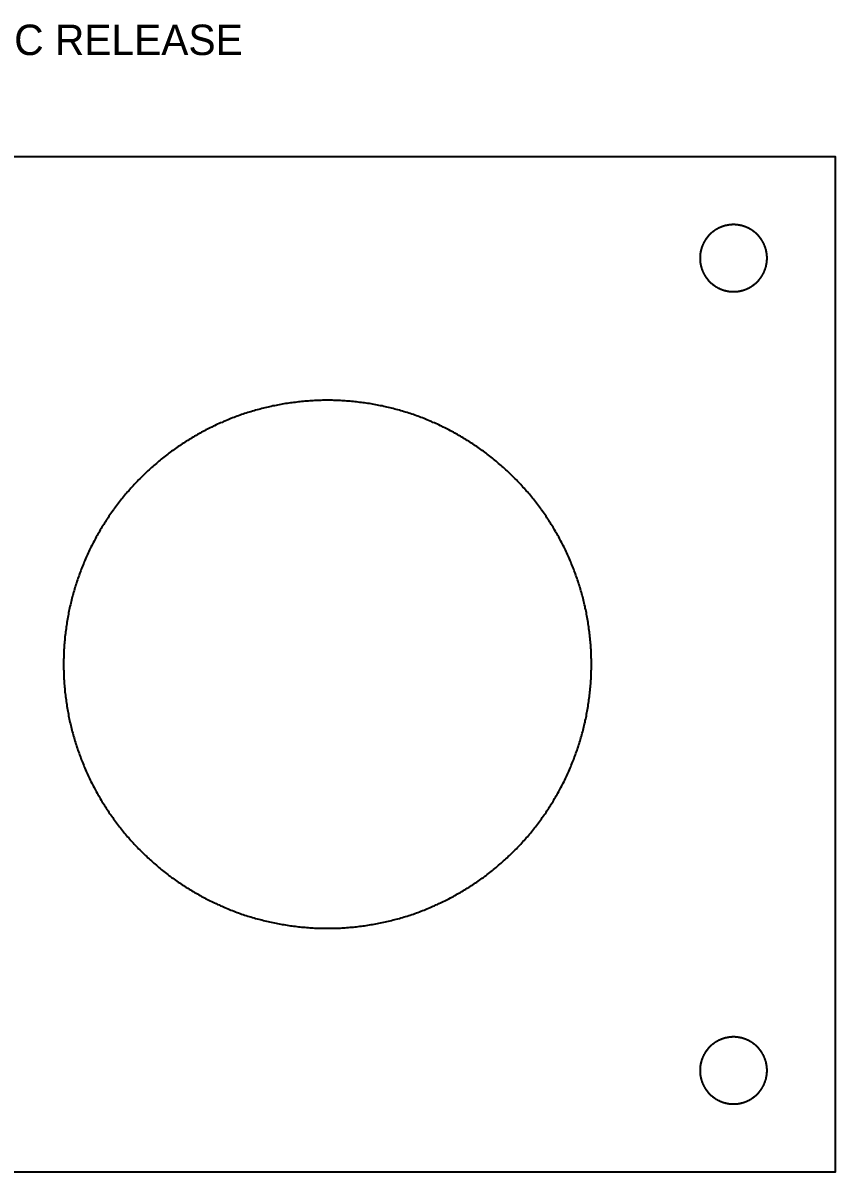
# Model space of a CAD drawing. Header units: millimetres. Extents: x 0 to 160, y 0 to 113.
# Drawn here: x 80 to 160, y 0 to 113.2 of the extents above; entities that cross this region are included whole.
import ezdxf

# ---------------------------------------------------------------- set-up
doc = ezdxf.new("R2010")
doc.units = ezdxf.units.MM
doc.layers.add('CUT', color=7, linetype='Continuous')
doc.layers.add('INFO', color=7, linetype='Continuous')

msp = doc.modelspace()

# ---------------------------------------------------------------- linework, layer by layer
at = {"layer": 'CUT'}
for points in [[(0, 100), (160, 100), (160, 0), (0, 0)], [(153.3, 90.02), (153.3, 90.04), (153.3, 90.06), (153.3, 90.08), (153.3, 90.1), (153.3, 90.12), (153.3, 90.14), (153.3, 90.16), (153.29, 90.18), (153.29, 90.2), (153.29, 90.22), (153.29, 90.24), (153.29, 90.26), (153.29, 90.28), (153.29, 90.3), (153.28, 90.32), (153.28, 90.34), (153.28, 90.36), (153.28, 90.38), (153.28, 90.4), (153.27, 90.42), (153.27, 90.44), (153.27, 90.46), (153.26, 90.48), (153.26, 90.5), (153.26, 90.52), (153.25, 90.54), (153.25, 90.56), (153.25, 90.58), (153.24, 90.6), (153.24, 90.62), (153.24, 90.64), (153.23, 90.66), (153.23, 90.68), (153.22, 90.7), (153.22, 90.72), (153.22, 90.74), (153.21, 90.76), (153.21, 90.78), (153.2, 90.8), (153.2, 90.82), (153.19, 90.84), (153.19, 90.86), (153.18, 90.88), (153.18, 90.9), (153.17, 90.92), (153.16, 90.94), (153.16, 90.96), (153.15, 90.98), (153.15, 91), (153.14, 91.02), (153.13, 91.04), (153.13, 91.05), (153.12, 91.07), (153.11, 91.09), (153.11, 91.11), (153.1, 91.13), (153.09, 91.15), (153.09, 91.17), (153.08, 91.19), (153.07, 91.21), (153.06, 91.23), (153.06, 91.24), (153.05, 91.26), (153.04, 91.28), (153.03, 91.3), (153.03, 91.32), (153.02, 91.34), (153.01, 91.36), (153, 91.37), (152.99, 91.39), (152.98, 91.41), (152.97, 91.43), (152.97, 91.45), (152.96, 91.47), (152.95, 91.48), (152.94, 91.5), (152.93, 91.52), (152.92, 91.54), (152.91, 91.56), (152.9, 91.57), (152.89, 91.59), (152.88, 91.61), (152.87, 91.63), (152.86, 91.64), (152.85, 91.66), (152.84, 91.68), (152.83, 91.7), (152.82, 91.71), (152.81, 91.73), (152.8, 91.75), (152.79, 91.77), (152.78, 91.78), (152.77, 91.8), (152.76, 91.82), (152.74, 91.83), (152.73, 91.85), (152.72, 91.87), (152.71, 91.88), (152.7, 91.9), (152.69, 91.92), (152.67, 91.93), (152.66, 91.95), (152.65, 91.97), (152.64, 91.98), (152.63, 92), (152.61, 92.01), (152.6, 92.03), (152.59, 92.05), (152.58, 92.06), (152.56, 92.08), (152.55, 92.09), (152.54, 92.11), (152.53, 92.12), (152.51, 92.14), (152.5, 92.16), (152.49, 92.17), (152.47, 92.19), (152.46, 92.2), (152.45, 92.22), (152.43, 92.23), (152.42, 92.25), (152.4, 92.26), (152.39, 92.28), (152.38, 92.29), (152.36, 92.3), (152.35, 92.32), (152.33, 92.33), (152.32, 92.35), (152.3, 92.36), (152.29, 92.38), (152.28, 92.39), (152.26, 92.4), (152.25, 92.42), (152.23, 92.43), (152.22, 92.45), (152.2, 92.46), (152.19, 92.47), (152.17, 92.49), (152.16, 92.5), (152.14, 92.51), (152.12, 92.53), (152.11, 92.54), (152.09, 92.55), (152.08, 92.56), (152.06, 92.58), (152.05, 92.59), (152.03, 92.6), (152.01, 92.61), (152, 92.63), (151.98, 92.64), (151.97, 92.65), (151.95, 92.66), (151.93, 92.67), (151.92, 92.69), (151.9, 92.7), (151.88, 92.71), (151.87, 92.72), (151.85, 92.73), (151.83, 92.74), (151.82, 92.76), (151.8, 92.77), (151.78, 92.78), (151.77, 92.79), (151.75, 92.8), (151.73, 92.81), (151.71, 92.82), (151.7, 92.83), (151.68, 92.84), (151.66, 92.85), (151.64, 92.86), (151.63, 92.87), (151.61, 92.88), (151.59, 92.89), (151.57, 92.9), (151.56, 92.91), (151.54, 92.92), (151.52, 92.93), (151.5, 92.94), (151.48, 92.95), (151.47, 92.96), (151.45, 92.97), (151.43, 92.97), (151.41, 92.98), (151.39, 92.99), (151.37, 93), (151.36, 93.01), (151.34, 93.02), (151.32, 93.03), (151.3, 93.03), (151.28, 93.04), (151.26, 93.05), (151.24, 93.06), (151.23, 93.06), (151.21, 93.07), (151.19, 93.08), (151.17, 93.09), (151.15, 93.09), (151.13, 93.1), (151.11, 93.11), (151.09, 93.11), (151.07, 93.12), (151.05, 93.13), (151.04, 93.13), (151.02, 93.14), (151, 93.15), (150.98, 93.15), (150.96, 93.16), (150.94, 93.16), (150.92, 93.17), (150.9, 93.18), (150.88, 93.18), (150.86, 93.19), (150.84, 93.19), (150.82, 93.2), (150.8, 93.2), (150.78, 93.21), (150.76, 93.21), (150.74, 93.22), (150.72, 93.22), (150.7, 93.22), (150.68, 93.23), (150.66, 93.23), (150.64, 93.24), (150.62, 93.24), (150.6, 93.24), (150.58, 93.25), (150.56, 93.25), (150.54, 93.25), (150.52, 93.26), (150.5, 93.26), (150.48, 93.26), (150.46, 93.27), (150.44, 93.27), (150.42, 93.27), (150.4, 93.28), (150.38, 93.28), (150.36, 93.28), (150.34, 93.28), (150.32, 93.28), (150.3, 93.29), (150.28, 93.29), (150.26, 93.29), (150.24, 93.29), (150.22, 93.29), (150.2, 93.29), (150.18, 93.29), (150.16, 93.3), (150.14, 93.3), (150.12, 93.3), (150.1, 93.3), (150.08, 93.3), (150.06, 93.3), (150.04, 93.3), (150.02, 93.3), (150, 93.3), (149.98, 93.3), (149.96, 93.3), (149.94, 93.3), (149.92, 93.3), (149.9, 93.3), (149.88, 93.3), (149.86, 93.3), (149.84, 93.3), (149.82, 93.29), (149.8, 93.29), (149.78, 93.29), (149.76, 93.29), (149.74, 93.29), (149.72, 93.29), (149.7, 93.29), (149.68, 93.28), (149.66, 93.28), (149.64, 93.28), (149.62, 93.28), (149.6, 93.28), (149.58, 93.27), (149.56, 93.27), (149.54, 93.27), (149.52, 93.26), (149.5, 93.26), (149.48, 93.26), (149.46, 93.25), (149.44, 93.25), (149.42, 93.25), (149.4, 93.24), (149.38, 93.24), (149.36, 93.24), (149.34, 93.23), (149.32, 93.23), (149.3, 93.22), (149.28, 93.22), (149.26, 93.22), (149.24, 93.21), (149.22, 93.21), (149.2, 93.2), (149.18, 93.2), (149.16, 93.19), (149.14, 93.19), (149.12, 93.18), (149.1, 93.18), (149.08, 93.17), (149.06, 93.16), (149.04, 93.16), (149.02, 93.15), (149, 93.15), (148.98, 93.14), (148.96, 93.13), (148.95, 93.13), (148.93, 93.12), (148.91, 93.11), (148.89, 93.11), (148.87, 93.1), (148.85, 93.09), (148.83, 93.09), (148.81, 93.08), (148.79, 93.07), (148.77, 93.06), (148.76, 93.06), (148.74, 93.05), (148.72, 93.04), (148.7, 93.03), (148.68, 93.03), (148.66, 93.02), (148.64, 93.01), (148.63, 93), (148.61, 92.99), (148.59, 92.98), (148.57, 92.97), (148.55, 92.97), (148.53, 92.96), (148.52, 92.95), (148.5, 92.94), (148.48, 92.93), (148.46, 92.92), (148.44, 92.91), (148.43, 92.9), (148.41, 92.89), (148.39, 92.88), (148.37, 92.87), (148.36, 92.86), (148.34, 92.85), (148.32, 92.84), (148.3, 92.83), (148.29, 92.82), (148.27, 92.81), (148.25, 92.8), (148.23, 92.79), (148.22, 92.78), (148.2, 92.77), (148.18, 92.76), (148.17, 92.74), (148.15, 92.73), (148.13, 92.72), (148.12, 92.71), (148.1, 92.7), (148.08, 92.69), (148.07, 92.67), (148.05, 92.66), (148.03, 92.65), (148.02, 92.64), (148, 92.63), (147.99, 92.61), (147.97, 92.6), (147.95, 92.59), (147.94, 92.58), (147.92, 92.56), (147.91, 92.55), (147.89, 92.54), (147.88, 92.53), (147.86, 92.51), (147.84, 92.5), (147.83, 92.49), (147.81, 92.47), (147.8, 92.46), (147.78, 92.45), (147.77, 92.43), (147.75, 92.42), (147.74, 92.4), (147.72, 92.39), (147.71, 92.38), (147.7, 92.36), (147.68, 92.35), (147.67, 92.33), (147.65, 92.32), (147.64, 92.3), (147.62, 92.29), (147.61, 92.28), (147.6, 92.26), (147.58, 92.25), (147.57, 92.23), (147.55, 92.22), (147.54, 92.2), (147.53, 92.19), (147.51, 92.17), (147.5, 92.16), (147.49, 92.14), (147.47, 92.12), (147.46, 92.11), (147.45, 92.09), (147.44, 92.08), (147.42, 92.06), (147.41, 92.05), (147.4, 92.03), (147.39, 92.01), (147.37, 92), (147.36, 91.98), (147.35, 91.97), (147.34, 91.95), (147.33, 91.93), (147.31, 91.92), (147.3, 91.9), (147.29, 91.88), (147.28, 91.87), (147.27, 91.85), (147.26, 91.83), (147.24, 91.82), (147.23, 91.8), (147.22, 91.78), (147.21, 91.77), (147.2, 91.75), (147.19, 91.73), (147.18, 91.71), (147.17, 91.7), (147.16, 91.68), (147.15, 91.66), (147.14, 91.64), (147.13, 91.63), (147.12, 91.61), (147.11, 91.59), (147.1, 91.57), (147.09, 91.56), (147.08, 91.54), (147.07, 91.52), (147.06, 91.5), (147.05, 91.48), (147.04, 91.47), (147.03, 91.45), (147.03, 91.43), (147.02, 91.41), (147.01, 91.39), (147, 91.37), (146.99, 91.36), (146.98, 91.34), (146.97, 91.32), (146.97, 91.3), (146.96, 91.28), (146.95, 91.26), (146.94, 91.24), (146.94, 91.23), (146.93, 91.21), (146.92, 91.19), (146.91, 91.17), (146.91, 91.15), (146.9, 91.13), (146.89, 91.11), (146.89, 91.09), (146.88, 91.07), (146.87, 91.05), (146.87, 91.04), (146.86, 91.02), (146.85, 91), (146.85, 90.98), (146.84, 90.96), (146.84, 90.94), (146.83, 90.92), (146.82, 90.9), (146.82, 90.88), (146.81, 90.86), (146.81, 90.84), (146.8, 90.82), (146.8, 90.8), (146.79, 90.78), (146.79, 90.76), (146.78, 90.74), (146.78, 90.72), (146.78, 90.7), (146.77, 90.68), (146.77, 90.66), (146.76, 90.64), (146.76, 90.62), (146.76, 90.6), (146.75, 90.58), (146.75, 90.56), (146.75, 90.54), (146.74, 90.52), (146.74, 90.5), (146.74, 90.48), (146.73, 90.46), (146.73, 90.44), (146.73, 90.42), (146.72, 90.4), (146.72, 90.38), (146.72, 90.36), (146.72, 90.34), (146.72, 90.32), (146.71, 90.3), (146.71, 90.28), (146.71, 90.26), (146.71, 90.24), (146.71, 90.22), (146.71, 90.2), (146.71, 90.18), (146.7, 90.16), (146.7, 90.14), (146.7, 90.12), (146.7, 90.1), (146.7, 90.08), (146.7, 90.06), (146.7, 90.04), (146.7, 90.02), (146.7, 90), (146.7, 89.98), (146.7, 89.96), (146.7, 89.94), (146.7, 89.92), (146.7, 89.9), (146.7, 89.88), (146.7, 89.86), (146.7, 89.84), (146.71, 89.82), (146.71, 89.8), (146.71, 89.78), (146.71, 89.76), (146.71, 89.74), (146.71, 89.72), (146.71, 89.7), (146.72, 89.68), (146.72, 89.66), (146.72, 89.64), (146.72, 89.62), (146.72, 89.6), (146.73, 89.58), (146.73, 89.56), (146.73, 89.54), (146.74, 89.52), (146.74, 89.5), (146.74, 89.48), (146.75, 89.46), (146.75, 89.44), (146.75, 89.42), (146.76, 89.4), (146.76, 89.38), (146.76, 89.36), (146.77, 89.34), (146.77, 89.32), (146.78, 89.3), (146.78, 89.28), (146.78, 89.26), (146.79, 89.24), (146.79, 89.22), (146.8, 89.2), (146.8, 89.18), (146.81, 89.16), (146.81, 89.14), (146.82, 89.12), (146.82, 89.1), (146.83, 89.08), (146.84, 89.06), (146.84, 89.04), (146.85, 89.02), (146.85, 89), (146.86, 88.98), (146.87, 88.96), (146.87, 88.95), (146.88, 88.93), (146.89, 88.91), (146.89, 88.89), (146.9, 88.87), (146.91, 88.85), (146.91, 88.83), (146.92, 88.81), (146.93, 88.79), (146.94, 88.77), (146.94, 88.76), (146.95, 88.74), (146.96, 88.72), (146.97, 88.7), (146.97, 88.68), (146.98, 88.66), (146.99, 88.64), (147, 88.63), (147.01, 88.61), (147.02, 88.59), (147.03, 88.57), (147.03, 88.55), (147.04, 88.53), (147.05, 88.52), (147.06, 88.5), (147.07, 88.48), (147.08, 88.46), (147.09, 88.44), (147.1, 88.43), (147.11, 88.41), (147.12, 88.39), (147.13, 88.37), (147.14, 88.36), (147.15, 88.34), (147.16, 88.32), (147.17, 88.3), (147.18, 88.29), (147.19, 88.27), (147.2, 88.25), (147.21, 88.23), (147.22, 88.22), (147.23, 88.2), (147.24, 88.18), (147.26, 88.17), (147.27, 88.15), (147.28, 88.13), (147.29, 88.12), (147.3, 88.1), (147.31, 88.08), (147.33, 88.07), (147.34, 88.05), (147.35, 88.03), (147.36, 88.02), (147.37, 88), (147.39, 87.99), (147.4, 87.97), (147.41, 87.95), (147.42, 87.94), (147.44, 87.92), (147.45, 87.91), (147.46, 87.89), (147.47, 87.88), (147.49, 87.86), (147.5, 87.84), (147.51, 87.83), (147.53, 87.81), (147.54, 87.8), (147.55, 87.78), (147.57, 87.77), (147.58, 87.75), (147.6, 87.74), (147.61, 87.72), (147.62, 87.71), (147.64, 87.7), (147.65, 87.68), (147.67, 87.67), (147.68, 87.65), (147.7, 87.64), (147.71, 87.62), (147.72, 87.61), (147.74, 87.6), (147.75, 87.58), (147.77, 87.57), (147.78, 87.55), (147.8, 87.54), (147.81, 87.53), (147.83, 87.51), (147.84, 87.5), (147.86, 87.49), (147.88, 87.47), (147.89, 87.46), (147.91, 87.45), (147.92, 87.44), (147.94, 87.42), (147.95, 87.41), (147.97, 87.4), (147.99, 87.39), (148, 87.37), (148.02, 87.36), (148.03, 87.35), (148.05, 87.34), (148.07, 87.33), (148.08, 87.31), (148.1, 87.3), (148.12, 87.29), (148.13, 87.28), (148.15, 87.27), (148.17, 87.26), (148.18, 87.24), (148.2, 87.23), (148.22, 87.22), (148.23, 87.21), (148.25, 87.2), (148.27, 87.19), (148.29, 87.18), (148.3, 87.17), (148.32, 87.16), (148.34, 87.15), (148.36, 87.14), (148.37, 87.13), (148.39, 87.12), (148.41, 87.11), (148.43, 87.1), (148.44, 87.09), (148.46, 87.08), (148.48, 87.07), (148.5, 87.06), (148.52, 87.05), (148.53, 87.04), (148.55, 87.03), (148.57, 87.03), (148.59, 87.02), (148.61, 87.01), (148.63, 87), (148.64, 86.99), (148.66, 86.98), (148.68, 86.97), (148.7, 86.97), (148.72, 86.96), (148.74, 86.95), (148.76, 86.94), (148.77, 86.94), (148.79, 86.93), (148.81, 86.92), (148.83, 86.91), (148.85, 86.91), (148.87, 86.9), (148.89, 86.89), (148.91, 86.89), (148.93, 86.88), (148.95, 86.87), (148.96, 86.87), (148.98, 86.86), (149, 86.85), (149.02, 86.85), (149.04, 86.84), (149.06, 86.84), (149.08, 86.83), (149.1, 86.82), (149.12, 86.82), (149.14, 86.81), (149.16, 86.81), (149.18, 86.8), (149.2, 86.8), (149.22, 86.79), (149.24, 86.79), (149.26, 86.78), (149.28, 86.78), (149.3, 86.78), (149.32, 86.77), (149.34, 86.77), (149.36, 86.76), (149.38, 86.76), (149.4, 86.76), (149.42, 86.75), (149.44, 86.75), (149.46, 86.75), (149.48, 86.74), (149.5, 86.74), (149.52, 86.74), (149.54, 86.73), (149.56, 86.73), (149.58, 86.73), (149.6, 86.72), (149.62, 86.72), (149.64, 86.72), (149.66, 86.72), (149.68, 86.72), (149.7, 86.71), (149.72, 86.71), (149.74, 86.71), (149.76, 86.71), (149.78, 86.71), (149.8, 86.71), (149.82, 86.71), (149.84, 86.7), (149.86, 86.7), (149.88, 86.7), (149.9, 86.7), (149.92, 86.7), (149.94, 86.7), (149.96, 86.7), (149.98, 86.7), (150, 86.7), (150.02, 86.7), (150.04, 86.7), (150.06, 86.7), (150.08, 86.7), (150.1, 86.7), (150.12, 86.7), (150.14, 86.7), (150.16, 86.7), (150.18, 86.71), (150.2, 86.71), (150.22, 86.71), (150.24, 86.71), (150.26, 86.71), (150.28, 86.71), (150.3, 86.71), (150.32, 86.72), (150.34, 86.72), (150.36, 86.72), (150.38, 86.72), (150.4, 86.72), (150.42, 86.73), (150.44, 86.73), (150.46, 86.73), (150.48, 86.74), (150.5, 86.74), (150.52, 86.74), (150.54, 86.75), (150.56, 86.75), (150.58, 86.75), (150.6, 86.76), (150.62, 86.76), (150.64, 86.76), (150.66, 86.77), (150.68, 86.77), (150.7, 86.78), (150.72, 86.78), (150.74, 86.78), (150.76, 86.79), (150.78, 86.79), (150.8, 86.8), (150.82, 86.8), (150.84, 86.81), (150.86, 86.81), (150.88, 86.82), (150.9, 86.82), (150.92, 86.83), (150.94, 86.84), (150.96, 86.84), (150.98, 86.85), (151, 86.85), (151.02, 86.86), (151.04, 86.87), (151.05, 86.87), (151.07, 86.88), (151.09, 86.89), (151.11, 86.89), (151.13, 86.9), (151.15, 86.91), (151.17, 86.91), (151.19, 86.92), (151.21, 86.93), (151.23, 86.94), (151.24, 86.94), (151.26, 86.95), (151.28, 86.96), (151.3, 86.97), (151.32, 86.97), (151.34, 86.98), (151.36, 86.99), (151.37, 87), (151.39, 87.01), (151.41, 87.02), (151.43, 87.03), (151.45, 87.03), (151.47, 87.04), (151.48, 87.05), (151.5, 87.06), (151.52, 87.07), (151.54, 87.08), (151.56, 87.09), (151.57, 87.1), (151.59, 87.11), (151.61, 87.12), (151.63, 87.13), (151.64, 87.14), (151.66, 87.15), (151.68, 87.16), (151.7, 87.17), (151.71, 87.18), (151.73, 87.19), (151.75, 87.2), (151.77, 87.21), (151.78, 87.22), (151.8, 87.23), (151.82, 87.24), (151.83, 87.26), (151.85, 87.27), (151.87, 87.28), (151.88, 87.29), (151.9, 87.3), (151.92, 87.31), (151.93, 87.33), (151.95, 87.34), (151.97, 87.35), (151.98, 87.36), (152, 87.37), (152.01, 87.39), (152.03, 87.4), (152.05, 87.41), (152.06, 87.42), (152.08, 87.44), (152.09, 87.45), (152.11, 87.46), (152.12, 87.47), (152.14, 87.49), (152.16, 87.5), (152.17, 87.51), (152.19, 87.53), (152.2, 87.54), (152.22, 87.55), (152.23, 87.57), (152.25, 87.58), (152.26, 87.6), (152.28, 87.61), (152.29, 87.62), (152.3, 87.64), (152.32, 87.65), (152.33, 87.67), (152.35, 87.68), (152.36, 87.7), (152.38, 87.71), (152.39, 87.72), (152.4, 87.74), (152.42, 87.75), (152.43, 87.77), (152.45, 87.78), (152.46, 87.8), (152.47, 87.81), (152.49, 87.83), (152.5, 87.84), (152.51, 87.86), (152.53, 87.88), (152.54, 87.89), (152.55, 87.91), (152.56, 87.92), (152.58, 87.94), (152.59, 87.95), (152.6, 87.97), (152.61, 87.99), (152.63, 88), (152.64, 88.02), (152.65, 88.03), (152.66, 88.05), (152.67, 88.07), (152.69, 88.08), (152.7, 88.1), (152.71, 88.12), (152.72, 88.13), (152.73, 88.15), (152.74, 88.17), (152.76, 88.18), (152.77, 88.2), (152.78, 88.22), (152.79, 88.23), (152.8, 88.25), (152.81, 88.27), (152.82, 88.29), (152.83, 88.3), (152.84, 88.32), (152.85, 88.34), (152.86, 88.36), (152.87, 88.37), (152.88, 88.39), (152.89, 88.41), (152.9, 88.43), (152.91, 88.44), (152.92, 88.46), (152.93, 88.48), (152.94, 88.5), (152.95, 88.52), (152.96, 88.53), (152.97, 88.55), (152.97, 88.57), (152.98, 88.59), (152.99, 88.61), (153, 88.63), (153.01, 88.64), (153.02, 88.66), (153.03, 88.68), (153.03, 88.7), (153.04, 88.72), (153.05, 88.74), (153.06, 88.76), (153.06, 88.77), (153.07, 88.79), (153.08, 88.81), (153.09, 88.83), (153.09, 88.85), (153.1, 88.87), (153.11, 88.89), (153.11, 88.91), (153.12, 88.93), (153.13, 88.95), (153.13, 88.96), (153.14, 88.98), (153.15, 89), (153.15, 89.02), (153.16, 89.04), (153.16, 89.06), (153.17, 89.08), (153.18, 89.1), (153.18, 89.12), (153.19, 89.14), (153.19, 89.16), (153.2, 89.18), (153.2, 89.2), (153.21, 89.22), (153.21, 89.24), (153.22, 89.26), (153.22, 89.28), (153.22, 89.3), (153.23, 89.32), (153.23, 89.34), (153.24, 89.36), (153.24, 89.38), (153.24, 89.4), (153.25, 89.42), (153.25, 89.44), (153.25, 89.46), (153.26, 89.48), (153.26, 89.5), (153.26, 89.52), (153.27, 89.54), (153.27, 89.56), (153.27, 89.58), (153.28, 89.6), (153.28, 89.62), (153.28, 89.64), (153.28, 89.66), (153.28, 89.68), (153.29, 89.7), (153.29, 89.72), (153.29, 89.74), (153.29, 89.76), (153.29, 89.78), (153.29, 89.8), (153.29, 89.82), (153.3, 89.84), (153.3, 89.86), (153.3, 89.88), (153.3, 89.9), (153.3, 89.92), (153.3, 89.94), (153.3, 89.96), (153.3, 89.98), (153.3, 90)], [(135.99, 50.8), (135.98, 50.96), (135.98, 51.12), (135.97, 51.28), (135.96, 51.44), (135.95, 51.59), (135.94, 51.75), (135.93, 51.91), (135.92, 52.07), (135.9, 52.23), (135.89, 52.39), (135.87, 52.55), (135.86, 52.71), (135.84, 52.87), (135.82, 53.02), (135.8, 53.18), (135.78, 53.34), (135.76, 53.5), (135.74, 53.66), (135.72, 53.81), (135.69, 53.97), (135.67, 54.13), (135.64, 54.29), (135.62, 54.45), (135.59, 54.6), (135.56, 54.76), (135.53, 54.92), (135.5, 55.07), (135.47, 55.23), (135.44, 55.38), (135.4, 55.54), (135.37, 55.7), (135.33, 55.85), (135.3, 56.01), (135.26, 56.16), (135.22, 56.32), (135.18, 56.47), (135.14, 56.63), (135.1, 56.78), (135.06, 56.93), (135.02, 57.09), (134.97, 57.24), (134.93, 57.39), (134.88, 57.55), (134.83, 57.7), (134.79, 57.85), (134.74, 58), (134.69, 58.16), (134.64, 58.31), (134.59, 58.46), (134.53, 58.61), (134.48, 58.76), (134.43, 58.91), (134.37, 59.06), (134.31, 59.21), (134.26, 59.36), (134.2, 59.51), (134.14, 59.65), (134.08, 59.8), (134.02, 59.95), (133.96, 60.1), (133.9, 60.24), (133.83, 60.39), (133.77, 60.54), (133.7, 60.68), (133.64, 60.83), (133.57, 60.97), (133.5, 61.12), (133.44, 61.26), (133.37, 61.4), (133.3, 61.55), (133.22, 61.69), (133.15, 61.83), (133.08, 61.97), (133, 62.12), (132.93, 62.26), (132.85, 62.4), (132.78, 62.54), (132.7, 62.68), (132.62, 62.82), (132.54, 62.95), (132.46, 63.09), (132.38, 63.23), (132.3, 63.37), (132.22, 63.5), (132.14, 63.64), (132.05, 63.77), (131.97, 63.91), (131.88, 64.04), (131.79, 64.18), (131.71, 64.31), (131.62, 64.44), (131.53, 64.58), (131.44, 64.71), (131.35, 64.84), (131.26, 64.97), (131.16, 65.1), (131.07, 65.23), (130.98, 65.36), (130.88, 65.49), (130.79, 65.62), (130.69, 65.74), (130.59, 65.87), (130.5, 66), (130.4, 66.12), (130.3, 66.25), (130.2, 66.37), (130.1, 66.49), (130, 66.62), (129.89, 66.74), (129.79, 66.86), (129.69, 66.98), (129.58, 67.1), (129.48, 67.22), (129.37, 67.34), (129.26, 67.46), (129.16, 67.58), (129.05, 67.7), (128.94, 67.81), (128.83, 67.93), (128.72, 68.04), (128.61, 68.16), (128.5, 68.27), (128.38, 68.38), (128.27, 68.5), (128.16, 68.61), (128.04, 68.72), (127.93, 68.83), (127.81, 68.94), (127.7, 69.05), (127.58, 69.16), (127.46, 69.26), (127.34, 69.37), (127.22, 69.48), (127.1, 69.58), (126.98, 69.69), (126.86, 69.79), (126.74, 69.89), (126.62, 70), (126.49, 70.1), (126.37, 70.2), (126.25, 70.3), (126.12, 70.4), (126, 70.5), (125.87, 70.59), (125.74, 70.69), (125.62, 70.79), (125.49, 70.88), (125.36, 70.98), (125.23, 71.07), (125.1, 71.16), (124.97, 71.26), (124.84, 71.35), (124.71, 71.44), (124.58, 71.53), (124.44, 71.62), (124.31, 71.71), (124.18, 71.79), (124.04, 71.88), (123.91, 71.97), (123.77, 72.05), (123.64, 72.14), (123.5, 72.22), (123.37, 72.3), (123.23, 72.38), (123.09, 72.46), (122.95, 72.54), (122.82, 72.62), (122.68, 72.7), (122.54, 72.78), (122.4, 72.85), (122.26, 72.93), (122.12, 73), (121.97, 73.08), (121.83, 73.15), (121.69, 73.22), (121.55, 73.3), (121.4, 73.37), (121.26, 73.44), (121.12, 73.5), (120.97, 73.57), (120.83, 73.64), (120.68, 73.7), (120.54, 73.77), (120.39, 73.83), (120.24, 73.9), (120.1, 73.96), (119.95, 74.02), (119.8, 74.08), (119.65, 74.14), (119.51, 74.2), (119.36, 74.26), (119.21, 74.31), (119.06, 74.37), (118.91, 74.43), (118.76, 74.48), (118.61, 74.53), (118.46, 74.59), (118.31, 74.64), (118.16, 74.69), (118, 74.74), (117.85, 74.79), (117.7, 74.83), (117.55, 74.88), (117.39, 74.93), (117.24, 74.97), (117.09, 75.02), (116.93, 75.06), (116.78, 75.1), (116.63, 75.14), (116.47, 75.18), (116.32, 75.22), (116.16, 75.26), (116.01, 75.3), (115.85, 75.33), (115.7, 75.37), (115.54, 75.4), (115.38, 75.44), (115.23, 75.47), (115.07, 75.5), (114.92, 75.53), (114.76, 75.56), (114.6, 75.59), (114.45, 75.62), (114.29, 75.64), (114.13, 75.67), (113.97, 75.69), (113.81, 75.72), (113.66, 75.74), (113.5, 75.76), (113.34, 75.78), (113.18, 75.8), (113.02, 75.82), (112.87, 75.84), (112.71, 75.86), (112.55, 75.87), (112.39, 75.89), (112.23, 75.9), (112.07, 75.92), (111.91, 75.93), (111.75, 75.94), (111.59, 75.95), (111.44, 75.96), (111.28, 75.97), (111.12, 75.98), (110.96, 75.98), (110.8, 75.99), (110.64, 75.99), (110.48, 76), (110.32, 76), (110.16, 76), (110, 76), (109.84, 76), (109.68, 76), (109.52, 76), (109.36, 75.99), (109.2, 75.99), (109.04, 75.98), (108.88, 75.98), (108.72, 75.97), (108.56, 75.96), (108.41, 75.95), (108.25, 75.94), (108.09, 75.93), (107.93, 75.92), (107.77, 75.9), (107.61, 75.89), (107.45, 75.87), (107.29, 75.86), (107.13, 75.84), (106.98, 75.82), (106.82, 75.8), (106.66, 75.78), (106.5, 75.76), (106.34, 75.74), (106.19, 75.72), (106.03, 75.69), (105.87, 75.67), (105.71, 75.64), (105.55, 75.62), (105.4, 75.59), (105.24, 75.56), (105.08, 75.53), (104.93, 75.5), (104.77, 75.47), (104.62, 75.44), (104.46, 75.4), (104.3, 75.37), (104.15, 75.33), (103.99, 75.3), (103.84, 75.26), (103.68, 75.22), (103.53, 75.18), (103.37, 75.14), (103.22, 75.1), (103.07, 75.06), (102.91, 75.02), (102.76, 74.97), (102.61, 74.93), (102.45, 74.88), (102.3, 74.83), (102.15, 74.79), (102, 74.74), (101.84, 74.69), (101.69, 74.64), (101.54, 74.59), (101.39, 74.53), (101.24, 74.48), (101.09, 74.43), (100.94, 74.37), (100.79, 74.31), (100.64, 74.26), (100.49, 74.2), (100.35, 74.14), (100.2, 74.08), (100.05, 74.02), (99.9, 73.96), (99.76, 73.9), (99.61, 73.83), (99.46, 73.77), (99.32, 73.7), (99.17, 73.64), (99.03, 73.57), (98.88, 73.5), (98.74, 73.44), (98.6, 73.37), (98.45, 73.3), (98.31, 73.22), (98.17, 73.15), (98.03, 73.08), (97.88, 73), (97.74, 72.93), (97.6, 72.85), (97.46, 72.78), (97.32, 72.7), (97.18, 72.62), (97.05, 72.54), (96.91, 72.46), (96.77, 72.38), (96.63, 72.3), (96.5, 72.22), (96.36, 72.14), (96.23, 72.05), (96.09, 71.97), (95.96, 71.88), (95.82, 71.79), (95.69, 71.71), (95.56, 71.62), (95.42, 71.53), (95.29, 71.44), (95.16, 71.35), (95.03, 71.26), (94.9, 71.16), (94.77, 71.07), (94.64, 70.98), (94.51, 70.88), (94.38, 70.79), (94.26, 70.69), (94.13, 70.59), (94, 70.5), (93.88, 70.4), (93.75, 70.3), (93.63, 70.2), (93.51, 70.1), (93.38, 70), (93.26, 69.89), (93.14, 69.79), (93.02, 69.69), (92.9, 69.58), (92.78, 69.48), (92.66, 69.37), (92.54, 69.26), (92.42, 69.16), (92.3, 69.05), (92.19, 68.94), (92.07, 68.83), (91.96, 68.72), (91.84, 68.61), (91.73, 68.5), (91.62, 68.38), (91.5, 68.27), (91.39, 68.16), (91.28, 68.04), (91.17, 67.93), (91.06, 67.81), (90.95, 67.7), (90.84, 67.58), (90.74, 67.46), (90.63, 67.34), (90.52, 67.22), (90.42, 67.1), (90.31, 66.98), (90.21, 66.86), (90.11, 66.74), (90, 66.62), (89.9, 66.49), (89.8, 66.37), (89.7, 66.25), (89.6, 66.12), (89.5, 66), (89.41, 65.87), (89.31, 65.74), (89.21, 65.62), (89.12, 65.49), (89.02, 65.36), (88.93, 65.23), (88.84, 65.1), (88.74, 64.97), (88.65, 64.84), (88.56, 64.71), (88.47, 64.58), (88.38, 64.44), (88.29, 64.31), (88.21, 64.18), (88.12, 64.04), (88.03, 63.91), (87.95, 63.77), (87.86, 63.64), (87.78, 63.5), (87.7, 63.37), (87.62, 63.23), (87.54, 63.09), (87.46, 62.95), (87.38, 62.82), (87.3, 62.68), (87.22, 62.54), (87.15, 62.4), (87.07, 62.26), (87, 62.12), (86.92, 61.97), (86.85, 61.83), (86.78, 61.69), (86.7, 61.55), (86.63, 61.4), (86.56, 61.26), (86.5, 61.12), (86.43, 60.97), (86.36, 60.83), (86.3, 60.68), (86.23, 60.54), (86.17, 60.39), (86.1, 60.24), (86.04, 60.1), (85.98, 59.95), (85.92, 59.8), (85.86, 59.65), (85.8, 59.51), (85.74, 59.36), (85.69, 59.21), (85.63, 59.06), (85.57, 58.91), (85.52, 58.76), (85.47, 58.61), (85.41, 58.46), (85.36, 58.31), (85.31, 58.16), (85.26, 58), (85.21, 57.85), (85.17, 57.7), (85.12, 57.55), (85.07, 57.39), (85.03, 57.24), (84.98, 57.09), (84.94, 56.93), (84.9, 56.78), (84.86, 56.63), (84.82, 56.47), (84.78, 56.32), (84.74, 56.16), (84.7, 56.01), (84.67, 55.85), (84.63, 55.7), (84.6, 55.54), (84.56, 55.38), (84.53, 55.23), (84.5, 55.07), (84.47, 54.92), (84.44, 54.76), (84.41, 54.6), (84.38, 54.45), (84.36, 54.29), (84.33, 54.13), (84.31, 53.97), (84.28, 53.81), (84.26, 53.66), (84.24, 53.5), (84.22, 53.34), (84.2, 53.18), (84.18, 53.02), (84.16, 52.87), (84.14, 52.71), (84.13, 52.55), (84.11, 52.39), (84.1, 52.23), (84.08, 52.07), (84.07, 51.91), (84.06, 51.75), (84.05, 51.59), (84.04, 51.44), (84.03, 51.28), (84.02, 51.12), (84.02, 50.96), (84.01, 50.8), (84.01, 50.64), (84, 50.48), (84, 50.32), (84, 50.16), (84, 50), (84, 49.84), (84, 49.68), (84, 49.52), (84.01, 49.36), (84.01, 49.2), (84.02, 49.04), (84.02, 48.88), (84.03, 48.72), (84.04, 48.56), (84.05, 48.41), (84.06, 48.25), (84.07, 48.09), (84.08, 47.93), (84.1, 47.77), (84.11, 47.61), (84.13, 47.45), (84.14, 47.29), (84.16, 47.13), (84.18, 46.98), (84.2, 46.82), (84.22, 46.66), (84.24, 46.5), (84.26, 46.34), (84.28, 46.19), (84.31, 46.03), (84.33, 45.87), (84.36, 45.71), (84.38, 45.55), (84.41, 45.4), (84.44, 45.24), (84.47, 45.08), (84.5, 44.93), (84.53, 44.77), (84.56, 44.62), (84.6, 44.46), (84.63, 44.3), (84.67, 44.15), (84.7, 43.99), (84.74, 43.84), (84.78, 43.68), (84.82, 43.53), (84.86, 43.37), (84.9, 43.22), (84.94, 43.07), (84.98, 42.91), (85.03, 42.76), (85.07, 42.61), (85.12, 42.45), (85.17, 42.3), (85.21, 42.15), (85.26, 42), (85.31, 41.84), (85.36, 41.69), (85.41, 41.54), (85.47, 41.39), (85.52, 41.24), (85.57, 41.09), (85.63, 40.94), (85.69, 40.79), (85.74, 40.64), (85.8, 40.49), (85.86, 40.35), (85.92, 40.2), (85.98, 40.05), (86.04, 39.9), (86.1, 39.76), (86.17, 39.61), (86.23, 39.46), (86.3, 39.32), (86.36, 39.17), (86.43, 39.03), (86.5, 38.88), (86.56, 38.74), (86.63, 38.6), (86.7, 38.45), (86.78, 38.31), (86.85, 38.17), (86.92, 38.03), (87, 37.88), (87.07, 37.74), (87.15, 37.6), (87.22, 37.46), (87.3, 37.32), (87.38, 37.18), (87.46, 37.05), (87.54, 36.91), (87.62, 36.77), (87.7, 36.63), (87.78, 36.5), (87.86, 36.36), (87.95, 36.23), (88.03, 36.09), (88.12, 35.96), (88.21, 35.82), (88.29, 35.69), (88.38, 35.56), (88.47, 35.42), (88.56, 35.29), (88.65, 35.16), (88.74, 35.03), (88.84, 34.9), (88.93, 34.77), (89.02, 34.64), (89.12, 34.51), (89.21, 34.38), (89.31, 34.26), (89.41, 34.13), (89.5, 34), (89.6, 33.88), (89.7, 33.75), (89.8, 33.63), (89.9, 33.51), (90, 33.38), (90.11, 33.26), (90.21, 33.14), (90.31, 33.02), (90.42, 32.9), (90.52, 32.78), (90.63, 32.66), (90.74, 32.54), (90.84, 32.42), (90.95, 32.3), (91.06, 32.19), (91.17, 32.07), (91.28, 31.96), (91.39, 31.84), (91.5, 31.73), (91.62, 31.62), (91.73, 31.5), (91.84, 31.39), (91.96, 31.28), (92.07, 31.17), (92.19, 31.06), (92.3, 30.95), (92.42, 30.84), (92.54, 30.74), (92.66, 30.63), (92.78, 30.52), (92.9, 30.42), (93.02, 30.31), (93.14, 30.21), (93.26, 30.11), (93.38, 30), (93.51, 29.9), (93.63, 29.8), (93.75, 29.7), (93.88, 29.6), (94, 29.5), (94.13, 29.41), (94.26, 29.31), (94.38, 29.21), (94.51, 29.12), (94.64, 29.02), (94.77, 28.93), (94.9, 28.84), (95.03, 28.74), (95.16, 28.65), (95.29, 28.56), (95.42, 28.47), (95.56, 28.38), (95.69, 28.29), (95.82, 28.21), (95.96, 28.12), (96.09, 28.03), (96.23, 27.95), (96.36, 27.86), (96.5, 27.78), (96.63, 27.7), (96.77, 27.62), (96.91, 27.54), (97.05, 27.46), (97.18, 27.38), (97.32, 27.3), (97.46, 27.22), (97.6, 27.15), (97.74, 27.07), (97.88, 27), (98.03, 26.92), (98.17, 26.85), (98.31, 26.78), (98.45, 26.7), (98.6, 26.63), (98.74, 26.56), (98.88, 26.5), (99.03, 26.43), (99.17, 26.36), (99.32, 26.3), (99.46, 26.23), (99.61, 26.17), (99.76, 26.1), (99.9, 26.04), (100.05, 25.98), (100.2, 25.92), (100.35, 25.86), (100.49, 25.8), (100.64, 25.74), (100.79, 25.69), (100.94, 25.63), (101.09, 25.57), (101.24, 25.52), (101.39, 25.47), (101.54, 25.41), (101.69, 25.36), (101.84, 25.31), (102, 25.26), (102.15, 25.21), (102.3, 25.17), (102.45, 25.12), (102.61, 25.07), (102.76, 25.03), (102.91, 24.98), (103.07, 24.94), (103.22, 24.9), (103.37, 24.86), (103.53, 24.82), (103.68, 24.78), (103.84, 24.74), (103.99, 24.7), (104.15, 24.67), (104.3, 24.63), (104.46, 24.6), (104.62, 24.56), (104.77, 24.53), (104.93, 24.5), (105.08, 24.47), (105.24, 24.44), (105.4, 24.41), (105.55, 24.38), (105.71, 24.36), (105.87, 24.33), (106.03, 24.31), (106.19, 24.28), (106.34, 24.26), (106.5, 24.24), (106.66, 24.22), (106.82, 24.2), (106.98, 24.18), (107.13, 24.16), (107.29, 24.14), (107.45, 24.13), (107.61, 24.11), (107.77, 24.1), (107.93, 24.08), (108.09, 24.07), (108.25, 24.06), (108.41, 24.05), (108.56, 24.04), (108.72, 24.03), (108.88, 24.02), (109.04, 24.02), (109.2, 24.01), (109.36, 24.01), (109.52, 24), (109.68, 24), (109.84, 24), (110, 24), (110.16, 24), (110.32, 24), (110.48, 24), (110.64, 24.01), (110.8, 24.01), (110.96, 24.02), (111.12, 24.02), (111.28, 24.03), (111.44, 24.04), (111.59, 24.05), (111.75, 24.06), (111.91, 24.07), (112.07, 24.08), (112.23, 24.1), (112.39, 24.11), (112.55, 24.13), (112.71, 24.14), (112.87, 24.16), (113.02, 24.18), (113.18, 24.2), (113.34, 24.22), (113.5, 24.24), (113.66, 24.26), (113.81, 24.28), (113.97, 24.31), (114.13, 24.33), (114.29, 24.36), (114.45, 24.38), (114.6, 24.41), (114.76, 24.44), (114.92, 24.47), (115.07, 24.5), (115.23, 24.53), (115.38, 24.56), (115.54, 24.6), (115.7, 24.63), (115.85, 24.67), (116.01, 24.7), (116.16, 24.74), (116.32, 24.78), (116.47, 24.82), (116.63, 24.86), (116.78, 24.9), (116.93, 24.94), (117.09, 24.98), (117.24, 25.03), (117.39, 25.07), (117.55, 25.12), (117.7, 25.17), (117.85, 25.21), (118, 25.26), (118.16, 25.31), (118.31, 25.36), (118.46, 25.41), (118.61, 25.47), (118.76, 25.52), (118.91, 25.57), (119.06, 25.63), (119.21, 25.69), (119.36, 25.74), (119.51, 25.8), (119.65, 25.86), (119.8, 25.92), (119.95, 25.98), (120.1, 26.04), (120.24, 26.1), (120.39, 26.17), (120.54, 26.23), (120.68, 26.3), (120.83, 26.36), (120.97, 26.43), (121.12, 26.5), (121.26, 26.56), (121.4, 26.63), (121.55, 26.7), (121.69, 26.78), (121.83, 26.85), (121.97, 26.92), (122.12, 27), (122.26, 27.07), (122.4, 27.15), (122.54, 27.22), (122.68, 27.3), (122.82, 27.38), (122.95, 27.46), (123.09, 27.54), (123.23, 27.62), (123.37, 27.7), (123.5, 27.78), (123.64, 27.86), (123.77, 27.95), (123.91, 28.03), (124.04, 28.12), (124.18, 28.21), (124.31, 28.29), (124.44, 28.38), (124.58, 28.47), (124.71, 28.56), (124.84, 28.65), (124.97, 28.74), (125.1, 28.84), (125.23, 28.93), (125.36, 29.02), (125.49, 29.12), (125.62, 29.21), (125.74, 29.31), (125.87, 29.41), (126, 29.5), (126.12, 29.6), (126.25, 29.7), (126.37, 29.8), (126.49, 29.9), (126.62, 30), (126.74, 30.11), (126.86, 30.21), (126.98, 30.31), (127.1, 30.42), (127.22, 30.52), (127.34, 30.63), (127.46, 30.74), (127.58, 30.84), (127.7, 30.95), (127.81, 31.06), (127.93, 31.17), (128.04, 31.28), (128.16, 31.39), (128.27, 31.5), (128.38, 31.62), (128.5, 31.73), (128.61, 31.84), (128.72, 31.96), (128.83, 32.07), (128.94, 32.19), (129.05, 32.3), (129.16, 32.42), (129.26, 32.54), (129.37, 32.66), (129.48, 32.78), (129.58, 32.9), (129.69, 33.02), (129.79, 33.14), (129.89, 33.26), (130, 33.38), (130.1, 33.51), (130.2, 33.63), (130.3, 33.75), (130.4, 33.88), (130.5, 34), (130.59, 34.13), (130.69, 34.26), (130.79, 34.38), (130.88, 34.51), (130.98, 34.64), (131.07, 34.77), (131.16, 34.9), (131.26, 35.03), (131.35, 35.16), (131.44, 35.29), (131.53, 35.42), (131.62, 35.56), (131.71, 35.69), (131.79, 35.82), (131.88, 35.96), (131.97, 36.09), (132.05, 36.23), (132.14, 36.36), (132.22, 36.5), (132.3, 36.63), (132.38, 36.77), (132.46, 36.91), (132.54, 37.05), (132.62, 37.18), (132.7, 37.32), (132.78, 37.46), (132.85, 37.6), (132.93, 37.74), (133, 37.88), (133.08, 38.03), (133.15, 38.17), (133.22, 38.31), (133.3, 38.45), (133.37, 38.6), (133.44, 38.74), (133.5, 38.88), (133.57, 39.03), (133.64, 39.17), (133.7, 39.32), (133.77, 39.46), (133.83, 39.61), (133.9, 39.76), (133.96, 39.9), (134.02, 40.05), (134.08, 40.2), (134.14, 40.35), (134.2, 40.49), (134.26, 40.64), (134.31, 40.79), (134.37, 40.94), (134.43, 41.09), (134.48, 41.24), (134.53, 41.39), (134.59, 41.54), (134.64, 41.69), (134.69, 41.84), (134.74, 42), (134.79, 42.15), (134.83, 42.3), (134.88, 42.45), (134.93, 42.61), (134.97, 42.76), (135.02, 42.91), (135.06, 43.07), (135.1, 43.22), (135.14, 43.37), (135.18, 43.53), (135.22, 43.68), (135.26, 43.84), (135.3, 43.99), (135.33, 44.15), (135.37, 44.3), (135.4, 44.46), (135.44, 44.62), (135.47, 44.77), (135.5, 44.93), (135.53, 45.08), (135.56, 45.24), (135.59, 45.4), (135.62, 45.55), (135.64, 45.71), (135.67, 45.87), (135.69, 46.03), (135.72, 46.19), (135.74, 46.34), (135.76, 46.5), (135.78, 46.66), (135.8, 46.82), (135.82, 46.98), (135.84, 47.13), (135.86, 47.29), (135.87, 47.45), (135.89, 47.61), (135.9, 47.77), (135.92, 47.93), (135.93, 48.09), (135.94, 48.25), (135.95, 48.41), (135.96, 48.56), (135.97, 48.72), (135.98, 48.88), (135.98, 49.04), (135.99, 49.2), (135.99, 49.36), (136, 49.52), (136, 49.68), (136, 49.84), (136, 50), (136, 50.16), (136, 50.32), (136, 50.48), (135.99, 50.64)], [(153.3, 10.04), (153.3, 10.06), (153.3, 10.08), (153.3, 10.1), (153.3, 10.12), (153.3, 10.14), (153.3, 10.16), (153.29, 10.18), (153.29, 10.2), (153.29, 10.22), (153.29, 10.24), (153.29, 10.26), (153.29, 10.28), (153.29, 10.3), (153.28, 10.32), (153.28, 10.34), (153.28, 10.36), (153.28, 10.38), (153.28, 10.4), (153.27, 10.42), (153.27, 10.44), (153.27, 10.46), (153.26, 10.48), (153.26, 10.5), (153.26, 10.52), (153.25, 10.54), (153.25, 10.56), (153.25, 10.58), (153.24, 10.6), (153.24, 10.62), (153.24, 10.64), (153.23, 10.66), (153.23, 10.68), (153.22, 10.7), (153.22, 10.72), (153.22, 10.74), (153.21, 10.76), (153.21, 10.78), (153.2, 10.8), (153.2, 10.82), (153.19, 10.84), (153.19, 10.86), (153.18, 10.88), (153.18, 10.9), (153.17, 10.92), (153.16, 10.94), (153.16, 10.96), (153.15, 10.98), (153.15, 11), (153.14, 11.02), (153.13, 11.04), (153.13, 11.05), (153.12, 11.07), (153.11, 11.09), (153.11, 11.11), (153.1, 11.13), (153.09, 11.15), (153.09, 11.17), (153.08, 11.19), (153.07, 11.21), (153.06, 11.23), (153.06, 11.24), (153.05, 11.26), (153.04, 11.28), (153.03, 11.3), (153.03, 11.32), (153.02, 11.34), (153.01, 11.36), (153, 11.37), (152.99, 11.39), (152.98, 11.41), (152.97, 11.43), (152.97, 11.45), (152.96, 11.47), (152.95, 11.48), (152.94, 11.5), (152.93, 11.52), (152.92, 11.54), (152.91, 11.56), (152.9, 11.57), (152.89, 11.59), (152.88, 11.61), (152.87, 11.63), (152.86, 11.64), (152.85, 11.66), (152.84, 11.68), (152.83, 11.7), (152.82, 11.71), (152.81, 11.73), (152.8, 11.75), (152.79, 11.77), (152.78, 11.78), (152.77, 11.8), (152.76, 11.82), (152.74, 11.83), (152.73, 11.85), (152.72, 11.87), (152.71, 11.88), (152.7, 11.9), (152.69, 11.92), (152.67, 11.93), (152.66, 11.95), (152.65, 11.97), (152.64, 11.98), (152.63, 12), (152.61, 12.01), (152.6, 12.03), (152.59, 12.05), (152.58, 12.06), (152.56, 12.08), (152.55, 12.09), (152.54, 12.11), (152.53, 12.12), (152.51, 12.14), (152.5, 12.16), (152.49, 12.17), (152.47, 12.19), (152.46, 12.2), (152.45, 12.22), (152.43, 12.23), (152.42, 12.25), (152.4, 12.26), (152.39, 12.28), (152.38, 12.29), (152.36, 12.3), (152.35, 12.32), (152.33, 12.33), (152.32, 12.35), (152.3, 12.36), (152.29, 12.38), (152.28, 12.39), (152.26, 12.4), (152.25, 12.42), (152.23, 12.43), (152.22, 12.45), (152.2, 12.46), (152.19, 12.47), (152.17, 12.49), (152.16, 12.5), (152.14, 12.51), (152.12, 12.53), (152.11, 12.54), (152.09, 12.55), (152.08, 12.56), (152.06, 12.58), (152.05, 12.59), (152.03, 12.6), (152.01, 12.61), (152, 12.63), (151.98, 12.64), (151.97, 12.65), (151.95, 12.66), (151.93, 12.67), (151.92, 12.69), (151.9, 12.7), (151.88, 12.71), (151.87, 12.72), (151.85, 12.73), (151.83, 12.74), (151.82, 12.76), (151.8, 12.77), (151.78, 12.78), (151.77, 12.79), (151.75, 12.8), (151.73, 12.81), (151.71, 12.82), (151.7, 12.83), (151.68, 12.84), (151.66, 12.85), (151.64, 12.86), (151.63, 12.87), (151.61, 12.88), (151.59, 12.89), (151.57, 12.9), (151.56, 12.91), (151.54, 12.92), (151.52, 12.93), (151.5, 12.94), (151.48, 12.95), (151.47, 12.96), (151.45, 12.97), (151.43, 12.97), (151.41, 12.98), (151.39, 12.99), (151.37, 13), (151.36, 13.01), (151.34, 13.02), (151.32, 13.03), (151.3, 13.03), (151.28, 13.04), (151.26, 13.05), (151.24, 13.06), (151.23, 13.06), (151.21, 13.07), (151.19, 13.08), (151.17, 13.09), (151.15, 13.09), (151.13, 13.1), (151.11, 13.11), (151.09, 13.11), (151.07, 13.12), (151.05, 13.13), (151.04, 13.13), (151.02, 13.14), (151, 13.15), (150.98, 13.15), (150.96, 13.16), (150.94, 13.16), (150.92, 13.17), (150.9, 13.18), (150.88, 13.18), (150.86, 13.19), (150.84, 13.19), (150.82, 13.2), (150.8, 13.2), (150.78, 13.21), (150.76, 13.21), (150.74, 13.22), (150.72, 13.22), (150.7, 13.22), (150.68, 13.23), (150.66, 13.23), (150.64, 13.24), (150.62, 13.24), (150.6, 13.24), (150.58, 13.25), (150.56, 13.25), (150.54, 13.25), (150.52, 13.26), (150.5, 13.26), (150.48, 13.26), (150.46, 13.27), (150.44, 13.27), (150.42, 13.27), (150.4, 13.28), (150.38, 13.28), (150.36, 13.28), (150.34, 13.28), (150.32, 13.28), (150.3, 13.29), (150.28, 13.29), (150.26, 13.29), (150.24, 13.29), (150.22, 13.29), (150.2, 13.29), (150.18, 13.29), (150.16, 13.3), (150.14, 13.3), (150.12, 13.3), (150.1, 13.3), (150.08, 13.3), (150.06, 13.3), (150.04, 13.3), (150.02, 13.3), (150, 13.3), (149.98, 13.3), (149.96, 13.3), (149.94, 13.3), (149.92, 13.3), (149.9, 13.3), (149.88, 13.3), (149.86, 13.3), (149.84, 13.3), (149.82, 13.29), (149.8, 13.29), (149.78, 13.29), (149.76, 13.29), (149.74, 13.29), (149.72, 13.29), (149.7, 13.29), (149.68, 13.28), (149.66, 13.28), (149.64, 13.28), (149.62, 13.28), (149.6, 13.28), (149.58, 13.27), (149.56, 13.27), (149.54, 13.27), (149.52, 13.26), (149.5, 13.26), (149.48, 13.26), (149.46, 13.25), (149.44, 13.25), (149.42, 13.25), (149.4, 13.24), (149.38, 13.24), (149.36, 13.24), (149.34, 13.23), (149.32, 13.23), (149.3, 13.22), (149.28, 13.22), (149.26, 13.22), (149.24, 13.21), (149.22, 13.21), (149.2, 13.2), (149.18, 13.2), (149.16, 13.19), (149.14, 13.19), (149.12, 13.18), (149.1, 13.18), (149.08, 13.17), (149.06, 13.16), (149.04, 13.16), (149.02, 13.15), (149, 13.15), (148.98, 13.14), (148.96, 13.13), (148.95, 13.13), (148.93, 13.12), (148.91, 13.11), (148.89, 13.11), (148.87, 13.1), (148.85, 13.09), (148.83, 13.09), (148.81, 13.08), (148.79, 13.07), (148.77, 13.06), (148.76, 13.06), (148.74, 13.05), (148.72, 13.04), (148.7, 13.03), (148.68, 13.03), (148.66, 13.02), (148.64, 13.01), (148.63, 13), (148.61, 12.99), (148.59, 12.98), (148.57, 12.97), (148.55, 12.97), (148.53, 12.96), (148.52, 12.95), (148.5, 12.94), (148.48, 12.93), (148.46, 12.92), (148.44, 12.91), (148.43, 12.9), (148.41, 12.89), (148.39, 12.88), (148.37, 12.87), (148.36, 12.86), (148.34, 12.85), (148.32, 12.84), (148.3, 12.83), (148.29, 12.82), (148.27, 12.81), (148.25, 12.8), (148.23, 12.79), (148.22, 12.78), (148.2, 12.77), (148.18, 12.76), (148.17, 12.74), (148.15, 12.73), (148.13, 12.72), (148.12, 12.71), (148.1, 12.7), (148.08, 12.69), (148.07, 12.67), (148.05, 12.66), (148.03, 12.65), (148.02, 12.64), (148, 12.63), (147.99, 12.61), (147.97, 12.6), (147.95, 12.59), (147.94, 12.58), (147.92, 12.56), (147.91, 12.55), (147.89, 12.54), (147.88, 12.53), (147.86, 12.51), (147.84, 12.5), (147.83, 12.49), (147.81, 12.47), (147.8, 12.46), (147.78, 12.45), (147.77, 12.43), (147.75, 12.42), (147.74, 12.4), (147.72, 12.39), (147.71, 12.38), (147.7, 12.36), (147.68, 12.35), (147.67, 12.33), (147.65, 12.32), (147.64, 12.3), (147.62, 12.29), (147.61, 12.28), (147.6, 12.26), (147.58, 12.25), (147.57, 12.23), (147.55, 12.22), (147.54, 12.2), (147.53, 12.19), (147.51, 12.17), (147.5, 12.16), (147.49, 12.14), (147.47, 12.12), (147.46, 12.11), (147.45, 12.09), (147.44, 12.08), (147.42, 12.06), (147.41, 12.05), (147.4, 12.03), (147.39, 12.01), (147.37, 12), (147.36, 11.98), (147.35, 11.97), (147.34, 11.95), (147.33, 11.93), (147.31, 11.92), (147.3, 11.9), (147.29, 11.88), (147.28, 11.87), (147.27, 11.85), (147.26, 11.83), (147.24, 11.82), (147.23, 11.8), (147.22, 11.78), (147.21, 11.77), (147.2, 11.75), (147.19, 11.73), (147.18, 11.71), (147.17, 11.7), (147.16, 11.68), (147.15, 11.66), (147.14, 11.64), (147.13, 11.63), (147.12, 11.61), (147.11, 11.59), (147.1, 11.57), (147.09, 11.56), (147.08, 11.54), (147.07, 11.52), (147.06, 11.5), (147.05, 11.48), (147.04, 11.47), (147.03, 11.45), (147.03, 11.43), (147.02, 11.41), (147.01, 11.39), (147, 11.37), (146.99, 11.36), (146.98, 11.34), (146.97, 11.32), (146.97, 11.3), (146.96, 11.28), (146.95, 11.26), (146.94, 11.24), (146.94, 11.23), (146.93, 11.21), (146.92, 11.19), (146.91, 11.17), (146.91, 11.15), (146.9, 11.13), (146.89, 11.11), (146.89, 11.09), (146.88, 11.07), (146.87, 11.05), (146.87, 11.04), (146.86, 11.02), (146.85, 11), (146.85, 10.98), (146.84, 10.96), (146.84, 10.94), (146.83, 10.92), (146.82, 10.9), (146.82, 10.88), (146.81, 10.86), (146.81, 10.84), (146.8, 10.82), (146.8, 10.8), (146.79, 10.78), (146.79, 10.76), (146.78, 10.74), (146.78, 10.72), (146.78, 10.7), (146.77, 10.68), (146.77, 10.66), (146.76, 10.64), (146.76, 10.62), (146.76, 10.6), (146.75, 10.58), (146.75, 10.56), (146.75, 10.54), (146.74, 10.52), (146.74, 10.5), (146.74, 10.48), (146.73, 10.46), (146.73, 10.44), (146.73, 10.42), (146.72, 10.4), (146.72, 10.38), (146.72, 10.36), (146.72, 10.34), (146.72, 10.32), (146.71, 10.3), (146.71, 10.28), (146.71, 10.26), (146.71, 10.24), (146.71, 10.22), (146.71, 10.2), (146.71, 10.18), (146.7, 10.16), (146.7, 10.14), (146.7, 10.12), (146.7, 10.1), (146.7, 10.08), (146.7, 10.06), (146.7, 10.04), (146.7, 10.02), (146.7, 10), (146.7, 9.98), (146.7, 9.96), (146.7, 9.94), (146.7, 9.92), (146.7, 9.9), (146.7, 9.88), (146.7, 9.86), (146.7, 9.84), (146.71, 9.82), (146.71, 9.8), (146.71, 9.78), (146.71, 9.76), (146.71, 9.74), (146.71, 9.72), (146.71, 9.7), (146.72, 9.68), (146.72, 9.66), (146.72, 9.64), (146.72, 9.62), (146.72, 9.6), (146.73, 9.58), (146.73, 9.56), (146.73, 9.54), (146.74, 9.52), (146.74, 9.5), (146.74, 9.48), (146.75, 9.46), (146.75, 9.44), (146.75, 9.42), (146.76, 9.4), (146.76, 9.38), (146.76, 9.36), (146.77, 9.34), (146.77, 9.32), (146.78, 9.3), (146.78, 9.28), (146.78, 9.26), (146.79, 9.24), (146.79, 9.22), (146.8, 9.2), (146.8, 9.18), (146.81, 9.16), (146.81, 9.14), (146.82, 9.12), (146.82, 9.1), (146.83, 9.08), (146.84, 9.06), (146.84, 9.04), (146.85, 9.02), (146.85, 9), (146.86, 8.98), (146.87, 8.96), (146.87, 8.95), (146.88, 8.93), (146.89, 8.91), (146.89, 8.89), (146.9, 8.87), (146.91, 8.85), (146.91, 8.83), (146.92, 8.81), (146.93, 8.79), (146.94, 8.77), (146.94, 8.76), (146.95, 8.74), (146.96, 8.72), (146.97, 8.7), (146.97, 8.68), (146.98, 8.66), (146.99, 8.64), (147, 8.63), (147.01, 8.61), (147.02, 8.59), (147.03, 8.57), (147.03, 8.55), (147.04, 8.53), (147.05, 8.52), (147.06, 8.5), (147.07, 8.48), (147.08, 8.46), (147.09, 8.44), (147.1, 8.43), (147.11, 8.41), (147.12, 8.39), (147.13, 8.37), (147.14, 8.36), (147.15, 8.34), (147.16, 8.32), (147.17, 8.3), (147.18, 8.29), (147.19, 8.27), (147.2, 8.25), (147.21, 8.23), (147.22, 8.22), (147.23, 8.2), (147.24, 8.18), (147.26, 8.17), (147.27, 8.15), (147.28, 8.13), (147.29, 8.12), (147.3, 8.1), (147.31, 8.08), (147.33, 8.07), (147.34, 8.05), (147.35, 8.03), (147.36, 8.02), (147.37, 8), (147.39, 7.99), (147.4, 7.97), (147.41, 7.95), (147.42, 7.94), (147.44, 7.92), (147.45, 7.91), (147.46, 7.89), (147.47, 7.88), (147.49, 7.86), (147.5, 7.84), (147.51, 7.83), (147.53, 7.81), (147.54, 7.8), (147.55, 7.78), (147.57, 7.77), (147.58, 7.75), (147.6, 7.74), (147.61, 7.72), (147.62, 7.71), (147.64, 7.7), (147.65, 7.68), (147.67, 7.67), (147.68, 7.65), (147.7, 7.64), (147.71, 7.62), (147.72, 7.61), (147.74, 7.6), (147.75, 7.58), (147.77, 7.57), (147.78, 7.55), (147.8, 7.54), (147.81, 7.53), (147.83, 7.51), (147.84, 7.5), (147.86, 7.49), (147.88, 7.47), (147.89, 7.46), (147.91, 7.45), (147.92, 7.44), (147.94, 7.42), (147.95, 7.41), (147.97, 7.4), (147.99, 7.39), (148, 7.37), (148.02, 7.36), (148.03, 7.35), (148.05, 7.34), (148.07, 7.33), (148.08, 7.31), (148.1, 7.3), (148.12, 7.29), (148.13, 7.28), (148.15, 7.27), (148.17, 7.26), (148.18, 7.24), (148.2, 7.23), (148.22, 7.22), (148.23, 7.21), (148.25, 7.2), (148.27, 7.19), (148.29, 7.18), (148.3, 7.17), (148.32, 7.16), (148.34, 7.15), (148.36, 7.14), (148.37, 7.13), (148.39, 7.12), (148.41, 7.11), (148.43, 7.1), (148.44, 7.09), (148.46, 7.08), (148.48, 7.07), (148.5, 7.06), (148.52, 7.05), (148.53, 7.04), (148.55, 7.03), (148.57, 7.03), (148.59, 7.02), (148.61, 7.01), (148.63, 7), (148.64, 6.99), (148.66, 6.98), (148.68, 6.97), (148.7, 6.97), (148.72, 6.96), (148.74, 6.95), (148.76, 6.94), (148.77, 6.94), (148.79, 6.93), (148.81, 6.92), (148.83, 6.91), (148.85, 6.91), (148.87, 6.9), (148.89, 6.89), (148.91, 6.89), (148.93, 6.88), (148.95, 6.87), (148.96, 6.87), (148.98, 6.86), (149, 6.85), (149.02, 6.85), (149.04, 6.84), (149.06, 6.84), (149.08, 6.83), (149.1, 6.82), (149.12, 6.82), (149.14, 6.81), (149.16, 6.81), (149.18, 6.8), (149.2, 6.8), (149.22, 6.79), (149.24, 6.79), (149.26, 6.78), (149.28, 6.78), (149.3, 6.78), (149.32, 6.77), (149.34, 6.77), (149.36, 6.76), (149.38, 6.76), (149.4, 6.76), (149.42, 6.75), (149.44, 6.75), (149.46, 6.75), (149.48, 6.74), (149.5, 6.74), (149.52, 6.74), (149.54, 6.73), (149.56, 6.73), (149.58, 6.73), (149.6, 6.72), (149.62, 6.72), (149.64, 6.72), (149.66, 6.72), (149.68, 6.72), (149.7, 6.71), (149.72, 6.71), (149.74, 6.71), (149.76, 6.71), (149.78, 6.71), (149.8, 6.71), (149.82, 6.71), (149.84, 6.7), (149.86, 6.7), (149.88, 6.7), (149.9, 6.7), (149.92, 6.7), (149.94, 6.7), (149.96, 6.7), (149.98, 6.7), (150, 6.7), (150.02, 6.7), (150.04, 6.7), (150.06, 6.7), (150.08, 6.7), (150.1, 6.7), (150.12, 6.7), (150.14, 6.7), (150.16, 6.7), (150.18, 6.71), (150.2, 6.71), (150.22, 6.71), (150.24, 6.71), (150.26, 6.71), (150.28, 6.71), (150.3, 6.71), (150.32, 6.72), (150.34, 6.72), (150.36, 6.72), (150.38, 6.72), (150.4, 6.72), (150.42, 6.73), (150.44, 6.73), (150.46, 6.73), (150.48, 6.74), (150.5, 6.74), (150.52, 6.74), (150.54, 6.75), (150.56, 6.75), (150.58, 6.75), (150.6, 6.76), (150.62, 6.76), (150.64, 6.76), (150.66, 6.77), (150.68, 6.77), (150.7, 6.78), (150.72, 6.78), (150.74, 6.78), (150.76, 6.79), (150.78, 6.79), (150.8, 6.8), (150.82, 6.8), (150.84, 6.81), (150.86, 6.81), (150.88, 6.82), (150.9, 6.82), (150.92, 6.83), (150.94, 6.84), (150.96, 6.84), (150.98, 6.85), (151, 6.85), (151.02, 6.86), (151.04, 6.87), (151.05, 6.87), (151.07, 6.88), (151.09, 6.89), (151.11, 6.89), (151.13, 6.9), (151.15, 6.91), (151.17, 6.91), (151.19, 6.92), (151.21, 6.93), (151.23, 6.94), (151.24, 6.94), (151.26, 6.95), (151.28, 6.96), (151.3, 6.97), (151.32, 6.97), (151.34, 6.98), (151.36, 6.99), (151.37, 7), (151.39, 7.01), (151.41, 7.02), (151.43, 7.03), (151.45, 7.03), (151.47, 7.04), (151.48, 7.05), (151.5, 7.06), (151.52, 7.07), (151.54, 7.08), (151.56, 7.09), (151.57, 7.1), (151.59, 7.11), (151.61, 7.12), (151.63, 7.13), (151.64, 7.14), (151.66, 7.15), (151.68, 7.16), (151.7, 7.17), (151.71, 7.18), (151.73, 7.19), (151.75, 7.2), (151.77, 7.21), (151.78, 7.22), (151.8, 7.23), (151.82, 7.24), (151.83, 7.26), (151.85, 7.27), (151.87, 7.28), (151.88, 7.29), (151.9, 7.3), (151.92, 7.31), (151.93, 7.33), (151.95, 7.34), (151.97, 7.35), (151.98, 7.36), (152, 7.37), (152.01, 7.39), (152.03, 7.4), (152.05, 7.41), (152.06, 7.42), (152.08, 7.44), (152.09, 7.45), (152.11, 7.46), (152.12, 7.47), (152.14, 7.49), (152.16, 7.5), (152.17, 7.51), (152.19, 7.53), (152.2, 7.54), (152.22, 7.55), (152.23, 7.57), (152.25, 7.58), (152.26, 7.6), (152.28, 7.61), (152.29, 7.62), (152.3, 7.64), (152.32, 7.65), (152.33, 7.67), (152.35, 7.68), (152.36, 7.7), (152.38, 7.71), (152.39, 7.72), (152.4, 7.74), (152.42, 7.75), (152.43, 7.77), (152.45, 7.78), (152.46, 7.8), (152.47, 7.81), (152.49, 7.83), (152.5, 7.84), (152.51, 7.86), (152.53, 7.88), (152.54, 7.89), (152.55, 7.91), (152.56, 7.92), (152.58, 7.94), (152.59, 7.95), (152.6, 7.97), (152.61, 7.99), (152.63, 8), (152.64, 8.02), (152.65, 8.03), (152.66, 8.05), (152.67, 8.07), (152.69, 8.08), (152.7, 8.1), (152.71, 8.12), (152.72, 8.13), (152.73, 8.15), (152.74, 8.17), (152.76, 8.18), (152.77, 8.2), (152.78, 8.22), (152.79, 8.23), (152.8, 8.25), (152.81, 8.27), (152.82, 8.29), (152.83, 8.3), (152.84, 8.32), (152.85, 8.34), (152.86, 8.36), (152.87, 8.37), (152.88, 8.39), (152.89, 8.41), (152.9, 8.43), (152.91, 8.44), (152.92, 8.46), (152.93, 8.48), (152.94, 8.5), (152.95, 8.52), (152.96, 8.53), (152.97, 8.55), (152.97, 8.57), (152.98, 8.59), (152.99, 8.61), (153, 8.63), (153.01, 8.64), (153.02, 8.66), (153.03, 8.68), (153.03, 8.7), (153.04, 8.72), (153.05, 8.74), (153.06, 8.76), (153.06, 8.77), (153.07, 8.79), (153.08, 8.81), (153.09, 8.83), (153.09, 8.85), (153.1, 8.87), (153.11, 8.89), (153.11, 8.91), (153.12, 8.93), (153.13, 8.95), (153.13, 8.96), (153.14, 8.98), (153.15, 9), (153.15, 9.02), (153.16, 9.04), (153.16, 9.06), (153.17, 9.08), (153.18, 9.1), (153.18, 9.12), (153.19, 9.14), (153.19, 9.16), (153.2, 9.18), (153.2, 9.2), (153.21, 9.22), (153.21, 9.24), (153.22, 9.26), (153.22, 9.28), (153.22, 9.3), (153.23, 9.32), (153.23, 9.34), (153.24, 9.36), (153.24, 9.38), (153.24, 9.4), (153.25, 9.42), (153.25, 9.44), (153.25, 9.46), (153.26, 9.48), (153.26, 9.5), (153.26, 9.52), (153.27, 9.54), (153.27, 9.56), (153.27, 9.58), (153.28, 9.6), (153.28, 9.62), (153.28, 9.64), (153.28, 9.66), (153.28, 9.68), (153.29, 9.7), (153.29, 9.72), (153.29, 9.74), (153.29, 9.76), (153.29, 9.78), (153.29, 9.8), (153.29, 9.82), (153.3, 9.84), (153.3, 9.86), (153.3, 9.88), (153.3, 9.9), (153.3, 9.92), (153.3, 9.94), (153.3, 9.96), (153.3, 9.98), (153.3, 10), (153.3, 10.02)]]:
    msp.add_lwpolyline(points, close=True, dxfattribs=at)

# ---------------------------------------------------------------- texts
at = {"layer": 'INFO'}
msp.add_text('S1-BPL C1 NOMINAL / RFQ ONLY / NOT NC RELEASE', height=3, dxfattribs=at).set_placement((0, 110))

doc.saveas('drawing.dxf')
